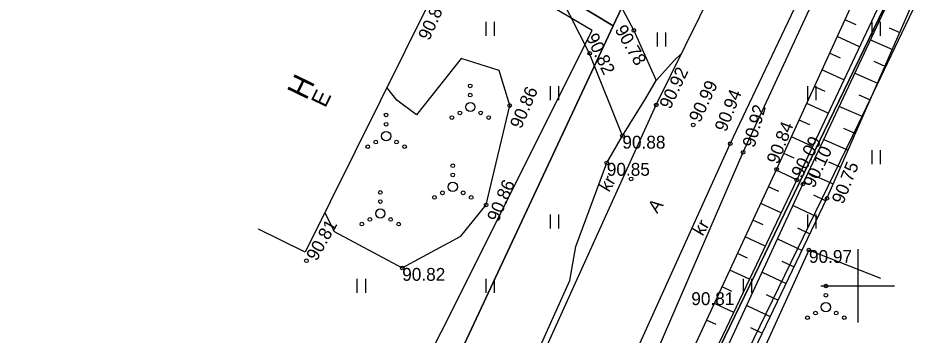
# Model space of a CAD drawing. Extents: x 629029 to 641990, y 6443658 to 6449700.
# Drawn here: x 636904.34 to 636953.28, y 6445247.32 to 6445264.59 of the extents above; entities that cross this region are included whole.
import ezdxf

# ---------------------------------------------------------------- set-up
doc = ezdxf.new("R2010")
doc.units = 0
for name, color, linetype in [('HALJASTUS', 7, 'Continuous'), ('HOONE', 7, 'Continuous'), ('KORGUS-EH2000', 7, 'Continuous'), ('MOOTPIIR', 7, 'Continuous'), ('PIIR', 7, 'Continuous'), ('RELJEEF', 7, 'Continuous'), ('TEE', 7, 'Continuous'), ('VORK', 7, 'Continuous')]:
    doc.layers.add(name, color=color, linetype=linetype)

msp = doc.modelspace()

# ---------------------------------------------------------------- linework, layer by layer
at = {"layer": 'HALJASTUS'}
for p, q in [((636929.772, 6445264.381), (636929.772, 6445263.619)), ((636930.228, 6445264.381), (636930.228, 6445263.619)), ((636950.772, 6445264.381), (636950.772, 6445263.619)), ((636951.228, 6445264.381), (636951.228, 6445263.619)), ((636939.1, 6445263.8), (636939.1, 6445263.039)), ((636939.555, 6445263.8), (636939.555, 6445263.039)), ((636933.272, 6445260.881), (636933.272, 6445260.119)), ((636933.728, 6445260.881), (636933.728, 6445260.119)), ((636947.272, 6445260.881), (636947.272, 6445260.119)), ((636947.728, 6445260.881), (636947.728, 6445260.119)), ((636950.772, 6445257.381), (636950.772, 6445256.619)), ((636951.228, 6445257.381), (636951.228, 6445256.619)), ((636933.272, 6445253.881), (636933.272, 6445253.119)), ((636933.728, 6445253.881), (636933.728, 6445253.119)), ((636947.272, 6445253.881), (636947.272, 6445253.119)), ((636947.728, 6445253.881), (636947.728, 6445253.119)), ((636922.772, 6445250.381), (636922.772, 6445249.619)), ((636923.228, 6445250.381), (636923.228, 6445249.619)), ((636929.772, 6445250.381), (636929.772, 6445249.619)), ((636930.228, 6445250.381), (636930.228, 6445249.619)), ((636943.772, 6445250.381), (636943.772, 6445249.619)), ((636944.228, 6445250.381), (636944.228, 6445249.619))]:
    msp.add_line(p, q, dxfattribs=at)
for points in [[(636921.019, 6445253.998), (636921.528, 6445252.962), (636925.231, 6445250.977), (636928.411, 6445252.711), (636929.79, 6445254.41), (636931.075, 6445259.817), (636930.503, 6445261.733), (636928.439, 6445262.377), (636926, 6445259.308), (636924.932, 6445260.104), (636924.396, 6445260.799)], [(636951.262, 6445250.4), (636947.35, 6445251.952), (636941.199, 6445238.407), (636934.556, 6445219.267), (636933.551, 6445215.132)]]:
    msp.add_lwpolyline(points, dxfattribs=at)
for centre, radius in [((636928.933, 6445260.89), 0.1), ((636928.933, 6445260.39), 0.1), ((636928.933, 6445259.74), 0.25), ((636924.357, 6445259.304), 0.1), ((636927.933, 6445259.165), 0.1), ((636928.368, 6445259.415), 0.1), ((636929.498, 6445259.415), 0.1), ((636929.933, 6445259.165), 0.1), ((636924.357, 6445258.804), 0.1), ((636924.357, 6445258.154), 0.25), ((636923.357, 6445257.579), 0.1), ((636923.792, 6445257.829), 0.1), ((636924.922, 6445257.829), 0.1), ((636925.357, 6445257.579), 0.1), ((636927.981, 6445256.541), 0.1), ((636927.981, 6445256.041), 0.1), ((636924.04, 6445255.091), 0.1), ((636927.981, 6445255.391), 0.25), ((636924.04, 6445254.591), 0.1), ((636926.981, 6445254.816), 0.1), ((636927.416, 6445255.066), 0.1), ((636928.546, 6445255.066), 0.1), ((636928.981, 6445254.816), 0.1), ((636923.475, 6445253.616), 0.1), ((636924.04, 6445253.941), 0.25), ((636924.605, 6445253.616), 0.1), ((636923.04, 6445253.366), 0.1), ((636925.04, 6445253.366), 0.1), ((636948.271, 6445249.993), 0.1), ((636948.271, 6445249.493), 0.1), ((636948.271, 6445248.843), 0.25), ((636947.271, 6445248.268), 0.1), ((636947.706, 6445248.518), 0.1), ((636948.836, 6445248.518), 0.1), ((636949.271, 6445248.268), 0.1)]:
    msp.add_circle(centre, radius, dxfattribs=at)
at = {"layer": 'HOONE'}
msp.add_lwpolyline([(636924.044, 6445266.885), (636926.75, 6445265.541), (636919.945, 6445251.834), (636917.417, 6445253.09)], dxfattribs=at)
at = {"layer": 'KORGUS-EH2000'}
for centre in [(636937.831, 6445263.909), (636935.425, 6445262.66), (636931.075, 6445259.817), (636939.045, 6445259.85), (636941.058, 6445258.768), (636937.205, 6445258.174), (636943.066, 6445257.735), (636943.771, 6445257.274), (636936.357, 6445256.695), (636945.588, 6445256.346), (636937.678, 6445255.826), (636946.691, 6445255.771), (636947.026, 6445255.544), (636948.331, 6445254.764), (636929.79, 6445254.41), (636947.35, 6445251.952), (636920.023, 6445251.37), (636925.231, 6445250.977)]:
    msp.add_circle(centre, 0.1, dxfattribs=at)
at = {"layer": 'MOOTPIIR'}
for points in [[(637024.42, 6445657.078), (636938.037, 6445472.015), (636913.649, 6445417.93), (636912.653, 6445413.451), (636914.644, 6445407.976), (636991.955, 6445374.961), (636999.753, 6445379.606), (637007.052, 6445389.063), (637030.279, 6445382.095), (637053.505, 6445425.893), (637065.616, 6445455.092), (637072.75, 6445452.438), (637059.976, 6445423.073), (637034.03, 6445371.866), (637024.498, 6445359.679), (637011.105, 6445350.389), (637007.244, 6445354.008), (636996.722, 6445356.663), (636950.066, 6445258.879), (636880.688, 6445116.257)], [(636829.034, 6445050.852), (636935.555, 6445263.898), (636879.931, 6445296.72), (636811.983, 6445329.542), (636816.475, 6445337.604), (636894.672, 6445300.29), (636925.766, 6445291.077), (636943.617, 6445280.597), (636982.241, 6445361.145), (636981.29, 6445364.312), (636948.195, 6445379.831), (636918.583, 6445391.39), (636903.856, 6445399.149), (636897.681, 6445404.85), (636897.839, 6445409.917), (636923.918, 6445467.735), (636999.975, 6445627.702)]]:
    msp.add_lwpolyline(points, dxfattribs=at)
at = {"layer": 'PIIR'}
for points in [[(637141.89, 6445598.09), (637071.3, 6445452.06), (637059.61, 6445424.1), (637032.72, 6445372.26), (637020.3, 6445376.49), (637011.72, 6445376.93), (637006.41, 6445374.59), (637000.3, 6445366.99), (636995.47, 6445356.3), (636851.71, 6445058.79)], [(636851.71, 6445058.79), (636995.47, 6445356.3), (636995.73, 6445368.35), (636992.44, 6445367.04), (636990.78, 6445369.56), (636985.25, 6445374.01), (636961.85, 6445384.8), (636917.02, 6445404.25), (636912.08, 6445408.69), (636910.15, 6445413.96), (636935.65, 6445470.93), (636985.39, 6445579.8)], [(636978.43, 6445578.64), (636928.89, 6445473.58), (636909.74, 6445429.09), (636904.25, 6445415.11), (636904.54, 6445411.47), (636907.01, 6445405.27), (636910.02, 6445401.78), (636914.27, 6445399.64), (636962.85, 6445378.32), (636982.17, 6445369.47), (636985.85, 6445366.12), (636987.13, 6445364.23), (636983.91, 6445362.74), (636983.36, 6445359.31), (636969.53, 6445331.78), (636943.6, 6445278.78), (636936.7, 6445264.16), (636920.77, 6445230.04), (636882.75, 6445151.96)]]:
    msp.add_lwpolyline(points, dxfattribs=at)
for points in [[(636813.05, 6445330.01), (636886.39, 6445294.58), (636936.7, 6445264.16), (636943.6, 6445278.78), (636934.34, 6445285.67), (636925.22, 6445290.56), (636913.9, 6445294.57), (636893.86, 6445300.14), (636870.81, 6445311.1), (636857.48, 6445317.15), (636820.55, 6445335.01), (636816.64, 6445336.93)], [(636936.7, 6445264.16), (636886.39, 6445294.58), (636813.05, 6445330.01), (636793.33, 6445291.9), (636920.77, 6445230.04)]]:
    msp.add_lwpolyline(points, close=True, dxfattribs=at)
at = {"layer": 'RELJEEF'}
for p, q in [((636949.914, 6445264.209), (636949.301, 6445264.489)), ((636951.706, 6445264.048), (636952.288, 6445263.794)), ((636950.102, 6445263.024), (636948.886, 6445263.579)), ((636950.701, 6445263.397), (636951.886, 6445262.878)), ((636949.074, 6445262.394), (636948.471, 6445262.669)), ((636950.881, 6445262.226), (636951.485, 6445261.962)), ((636949.251, 6445261.214), (636948.056, 6445261.759)), ((636949.853, 6445261.585), (636951.084, 6445261.046)), ((636948.233, 6445260.579), (636947.641, 6445260.849)), ((636950.056, 6445260.404), (636950.682, 6445260.13)), ((636948.4, 6445259.404), (636947.226, 6445259.939)), ((636949.005, 6445259.773), (636950.281, 6445259.214)), ((636947.393, 6445258.764), (636946.811, 6445259.029)), ((636947.549, 6445257.594), (636946.397, 6445258.12)), ((636949.23, 6445258.582), (636949.88, 6445258.298)), ((636948.157, 6445257.961), (636949.478, 6445257.382)), ((636946.552, 6445256.95), (636945.982, 6445257.21)), ((636948.405, 6445256.761), (636949.077, 6445256.466)), ((636946.694, 6445255.778), (636945.567, 6445256.3)), ((636947.309, 6445256.149), (636948.675, 6445255.55)), ((636945.706, 6445255.134), (636945.146, 6445255.393)), ((636947.589, 6445254.963), (636948.27, 6445254.636)), ((636945.835, 6445253.972), (636944.726, 6445254.485)), ((636946.488, 6445254.382), (636947.837, 6445253.735)), ((636944.856, 6445253.323), (636944.306, 6445253.578)), ((636946.736, 6445253.154), (636947.405, 6445252.833)), ((636944.976, 6445252.166), (636943.886, 6445252.67)), ((636945.647, 6445252.567), (636946.972, 6445251.931)), ((636944.006, 6445251.513), (636943.466, 6445251.763)), ((636945.884, 6445251.344), (636946.54, 6445251.03)), ((636944.116, 6445250.359), (636943.045, 6445250.855)), ((636944.807, 6445250.752), (636946.108, 6445250.128)), ((636943.156, 6445249.702), (636942.625, 6445249.948)), ((636945.031, 6445249.535), (636945.675, 6445249.226)), ((636943.257, 6445248.553), (636942.205, 6445249.041)), ((636943.966, 6445248.937), (636945.243, 6445248.325)), ((636942.306, 6445247.892), (636941.785, 6445248.133)), ((636944.178, 6445247.726), (636944.81, 6445247.423))]:
    msp.add_line(p, q, dxfattribs=at)
for points in [[(636921.857, 6445201.496), (636931.485, 6445220.952), (636940.664, 6445238.777), (636948.331, 6445254.764), (636956.791, 6445274.071), (636962.709, 6445286.771), (636962.904, 6445287.719), (636962.046, 6445288.677), (636960.997, 6445289.077), (636960.002, 6445288.372), (636958.987, 6445285.969), (636954.464, 6445275.814), (636945.588, 6445256.346), (636938.086, 6445240.146), (636928.999, 6445221.921), (636919.889, 6445202.976)], [(636961.293, 6445287.331), (636960.875, 6445287.157), (636955.714, 6445274.955), (636946.691, 6445255.771), (636938.988, 6445239.581), (636930.206, 6445221.676), (636920.885, 6445202.318)], [(636921.154, 6445202.195), (636930.38, 6445221.585), (636939.486, 6445239.262), (636947.026, 6445255.544), (636956.024, 6445274.772), (636961.468, 6445287.008), (636961.293, 6445287.331)]]:
    msp.add_lwpolyline(points, dxfattribs=at)
at = {"layer": 'TEE'}
msp.add_line((636940.03, 6445262.281), (636940.422, 6445262.644), dxfattribs=at)
for points in [[(636922.875, 6445224.975), (636931.5, 6445243.194), (636939.045, 6445259.85), (636948.537, 6445279.106), (636951.121, 6445284.431), (636957.623, 6445297.073), (636964.584, 6445311.51), (636964.176, 6445312.336), (636965.014, 6445313.901), (636965.693, 6445313.587), (636966.155, 6445314.38), (636974.561, 6445331.155), (636983.836, 6445350.006), (636984.571, 6445352.444), (636984.697, 6445352.885)], [(636926.695, 6445223.065), (636935.765, 6445241.556), (636943.066, 6445257.735), (636952.342, 6445277.304), (636956.815, 6445286.9), (636957.799, 6445288.526), (636958.669, 6445289.361), (636959.489, 6445289.907), (636960.054, 6445289.929), (636960.132, 6445289.231), (636961.42, 6445289.292), (636962.323, 6445289.099), (636963.398, 6445288.739), (636963.851, 6445288.592), (636964.533, 6445287.991), (636964.557, 6445287.887)], [(636927.319, 6445222.678), (636936.778, 6445241.078), (636943.771, 6445257.274), (636952.938, 6445277.096), (636957.335, 6445286.616), (636958.496, 6445288.193), (636959.416, 6445288.947), (636960.132, 6445289.231)], [(636932.378, 6445272.527), (636935.264, 6445268.73), (636937.831, 6445263.909), (636939.038, 6445261.185)], [(636937.205, 6445258.174), (636935.425, 6445262.66), (636933.301, 6445266.84), (636930.428, 6445270.174)], [(636934.34, 6445250.29), (636934.664, 6445252.146), (636936.357, 6445256.695), (636937.205, 6445258.174), (636938.47, 6445260.187), (636939.038, 6445261.185), (636940.03, 6445262.281)], [(636875.33, 6445127.06), (636879.163, 6445135.373), (636883.312, 6445143.675), (636892.595, 6445162.798), (636904.157, 6445187.187), (636913.159, 6445205.949), (636922.417, 6445225.077), (636931.201, 6445243.272), (636934.34, 6445250.29)]]:
    msp.add_lwpolyline(points, dxfattribs=at)
at = {"layer": 'VORK'}
for p, q in [((636950, 6445252), (636950, 6445248)), ((636948, 6445250), (636952, 6445250))]:
    msp.add_line(p, q, dxfattribs=at)

# ---------------------------------------------------------------- texts
at = {"layer": 'HOONE'}
for s, height, p in [('H', 1.2, (636920.01, 6445260.068)), ('E', 0.9, (636921.05, 6445259.659))]:
    msp.add_text(s, height=height, rotation=64.104, dxfattribs=at).set_placement(p)
at = {"layer": 'KORGUS-EH2000'}
for s, rotation, p in [('90.88', 65.6109, (636926.701, 6445263.32)), ('90.78', 300.1414, (636936.768, 6445263.953)), ('90.82', 295.2545, (636935.205, 6445263.55)), ('90.92', 64.7223, (636939.81, 6445259.577)), ('90.99', 65.016, (636941.422, 6445258.851)), ('90.86', 66.5953, (636931.697, 6445258.509)), ('90.94', 68.2632, (636942.84, 6445258.343)), ('90.92', 74.3461, (636944.385, 6445257.49)), ('90.84', 68.4287, (636945.665, 6445256.584)), ('90.09', 62.6761, (636946.969, 6445255.824)), ('90.10', 64.5923, (636947.625, 6445255.28)), ('90.75', 68.2842, (636949.209, 6445254.405)), ('90.86', 66.8014, (636930.455, 6445253.435)), ('90.81', 60.69, (636920.578, 6445251.31))]:
    msp.add_text(s, height=0.7, rotation=rotation, dxfattribs=at).set_placement(p)
for s, p in [('90.88', (636937.205, 6445257.474)), ('90.85', (636936.357, 6445255.995)), ('90.97', (636947.35, 6445251.252)), ('90.82', (636925.231, 6445250.277)), ('90.81', (636940.952, 6445248.954))]:
    msp.add_text(s, height=0.7, dxfattribs=at).set_placement(p)
at = {"layer": 'TEE'}
for s, rotation, p in [('kr', 59.2373, (636936.474, 6445255.067)), ('A', 53.2858, (636939.091, 6445253.908)), ('kr', 59.2373, (636941.566, 6445252.674))]:
    msp.add_text(s, height=0.7, rotation=rotation, dxfattribs=at).set_placement(p)

doc.saveas('drawing.dxf')
